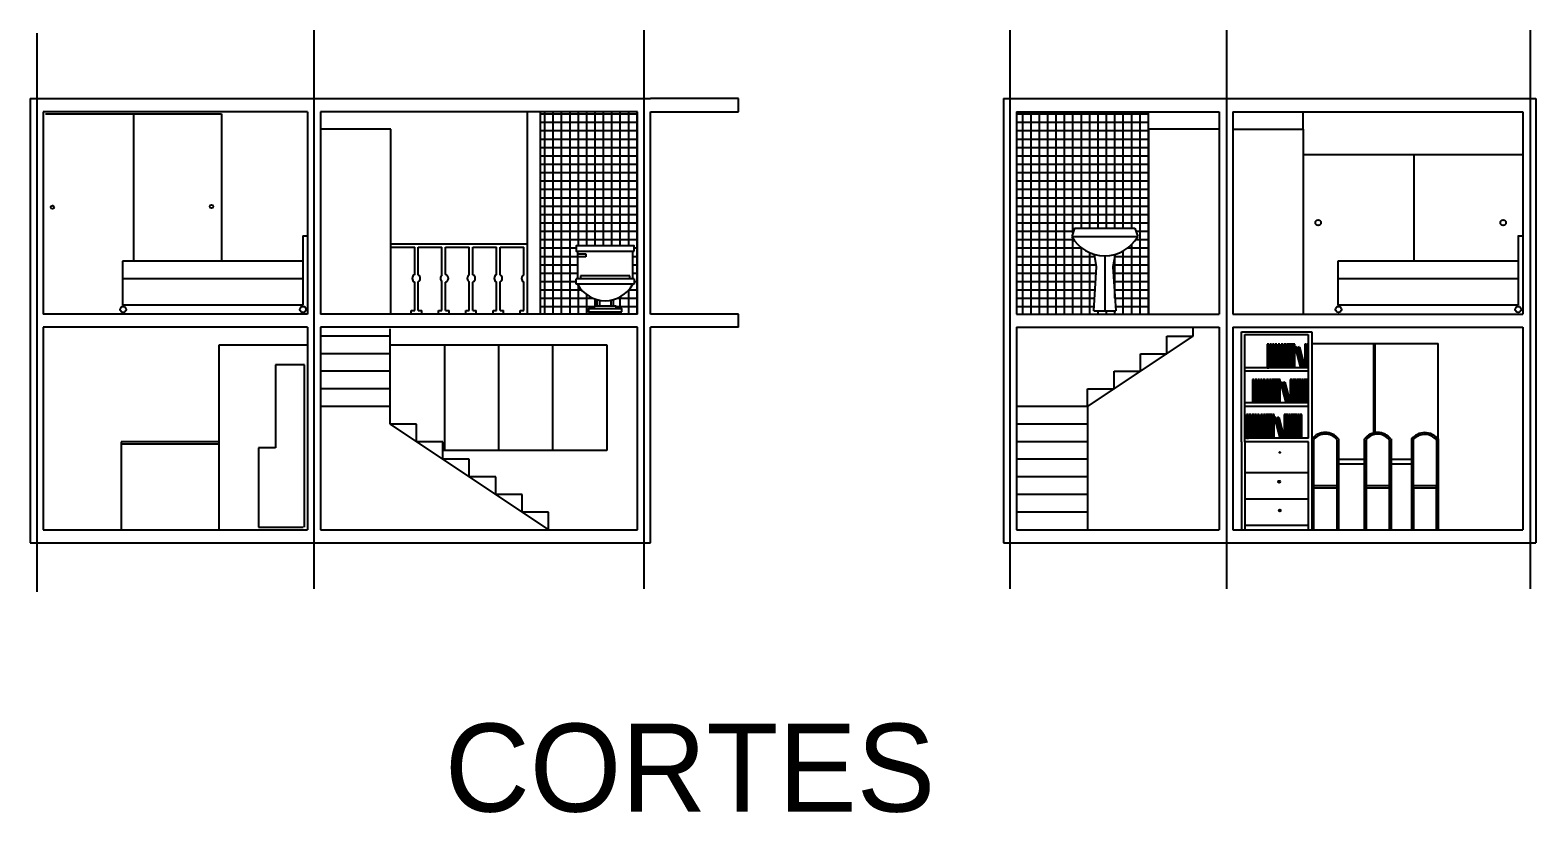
# Model space of a CAD drawing. Header units: millimetres. Extents: x -25 to 177, y -4701 to 789.
# Drawn here: x 74.45 to 91.56, y 375.44 to 384.33 of the extents above; entities that cross this region are included whole.
import ezdxf

# ---------------------------------------------------------------- set-up
doc = ezdxf.new("R2010")
doc.units = ezdxf.units.MM
doc.linetypes.add('LÍNEAS_OCULTAS', pattern=[9.525, 6.35, -3.175])
for name, color, linetype in [('cotas textos y ashurados', 246, 'Continuous'), ('ejes', 50, 'LÍNEAS_OCULTAS'), ('losa en corte', 211, 'Continuous'), ('puertas y mobiliario', 80, 'Continuous'), ('ventanas', 140, 'Continuous')]:
    doc.layers.add(name, color=color, linetype=linetype)

# ---------------------------------------------------------------- blocks, each defined once
blk = doc.blocks.new('Toilet - front')
for p, q in [((-10, 22), (-10, 12)), ((10, 12), (10, 22)), ((-10, 21), (-7, 21)), ((-7, 20), (-10, 20)), ((-7, 21), (-7, 20)), ((10.5, 12), (-10.5, 12)), ((-10.5, 10), (-10.5, 12)), ((9, 13), (-9, 13)), ((-9, 13), (-9, 12)), ((9, 12), (9, 13)), ((10.5, 12), (10.5, 10)), ((10.5, 10), (-10.5, 10)), ((4, 2), (-4, 2)), ((-4, 2), (-4, 1)), ((-3, 4.4065), (-3, 2)), ((-2, 2), (-2, 4.1658)), ((2, 4.1658), (2, 2)), ((3, 2), (3, 4.4065)), ((4, 1), (4, 2))]:
    blk.add_line(p, q)
for points in [[(10.5, 22), (10.5, 24), (-10.5, 24), (-10.5, 22)], [(6, 0), (6, 1), (-6, 1), (-6, 0)]]:
    blk.add_lwpolyline(points, close=True)
blk.add_arc((0, 15.3333), 11.3333, 208.0725, 331.9275)
blk = doc.blocks.new('Sink - Pedestal elevation')
for p, q in [((-11, 30), (-12, 27)), ((-11, 30), (11, 30)), ((11, 30), (12, 27)), ((-12, 27), (12, 27)), ((-3, 16), (-3.7523, 20.5139)), ((0, 20), (0, 0)), ((3.7527, 20.5157), (3, 16)), ((-4, 0), (-3, 16)), ((3, 16), (4, 0)), ((-4, 0), (4, 0))]:
    blk.add_line(p, q)
blk.add_arc((0, 33.7857), 13.7857, 209.4871, 330.5129)

msp = doc.modelspace()

# ---------------------------------------------------------------- hatches: boundary and pattern name
at = {"layer": 'cotas textos y ashurados'}
h = msp.add_hatch(dxfattribs=at)
h.set_pattern_fill('NET', color=256, scale=0.03, style=0)
h.paths.add_polyline_path([(81.347, 383.406), (80.247, 383.406), (80.247, 381.106), (81.347, 381.106)])
h.paths.add_polyline_path([(81.309, 381.883), (81.309, 381.82), (81.293, 381.82), (81.293, 381.508), (81.309, 381.508), (81.309, 381.445), (81.293, 381.445, -0.206081), (81.074, 381.27), (81.074, 381.195), (81.106, 381.195), (81.106, 381.164), (81.168, 381.164), (81.168, 381.133), (80.793, 381.133), (80.793, 381.164), (80.856, 381.164), (80.856, 381.195), (80.887, 381.195), (80.887, 381.27, -0.206081), (80.668, 381.445), (80.652, 381.445), (80.652, 381.508), (80.668, 381.508), (80.668, 381.82), (80.652, 381.82), (80.652, 381.883)], flags=16)
h = msp.add_hatch(dxfattribs=at)
h.set_pattern_fill('NET', color=256, scale=0.03, style=0)
h.paths.add_polyline_path([(87.156, 383.206), (87.156, 383.406), (85.656, 383.406), (85.656, 381.106), (87.156, 381.106)])
h.paths.add_polyline_path([(87, 382.081), (87.032, 381.987, -0.197611), (86.774, 381.785), (86.75, 381.644), (86.782, 381.144), (86.532, 381.144), (86.563, 381.644), (86.539, 381.785, -0.197613), (86.282, 381.987), (86.282, 381.987), (86.313, 382.081)], flags=16)
at = {"layer": 'puertas y mobiliario'}
h = msp.add_hatch(dxfattribs=at)
h.set_pattern_fill('NET', color=2, scale=0.03, style=0)
h.paths.add_polyline_path([(87.156, 383.206), (87.156, 383.406), (85.656, 383.406), (85.656, 381.106), (87.156, 381.106)])
h.paths.add_polyline_path([(87, 382.081), (87.032, 381.987, -0.197611), (86.774, 381.785), (86.75, 381.644), (86.782, 381.144), (86.532, 381.144), (86.563, 381.644), (86.539, 381.785, -0.197613), (86.282, 381.987), (86.282, 381.987), (86.313, 382.081)], flags=16)

# ---------------------------------------------------------------- linework, layer by layer
at = {"layer": 'ejes'}
for p, q in [((74.522, 384.299), (74.522, 377.671)), ((77.672, 384.333), (77.672, 377.671)), ((81.422, 384.333), (81.422, 377.654)), ((85.577, 384.333), (85.577, 377.654)), ((88.04, 384.333), (88.04, 377.654)), ((91.49, 384.333), (91.49, 377.654)), ((81.347, 383.556), (81.347, 383.558)), ((74.447, 383.406), (74.447, 383.406)), ((80.097, 381.866), (80.098, 381.866))]:
    msp.add_line(p, q, dxfattribs=at)
at = {"layer": 'ejes', "color": 2}
msp.add_line((87.156, 383.206), (87.156, 383.406), dxfattribs=at)
at = {"layer": 'losa en corte'}
for p, q in [((74.447, 383.556), (81.497, 383.556)), ((74.447, 383.556), (74.447, 378.506)), ((81.497, 383.556), (81.497, 383.558)), ((82.497, 383.556), (81.497, 383.556)), ((82.497, 383.406), (82.497, 383.556)), ((85.506, 383.556), (85.506, 378.506)), ((85.506, 383.556), (91.556, 383.556)), ((91.556, 383.556), (91.556, 378.506)), ((74.597, 383.406), (74.597, 381.106)), ((77.597, 383.406), (74.597, 383.406)), ((77.597, 383.406), (77.597, 381.106)), ((77.747, 383.406), (77.747, 381.106)), ((81.347, 383.406), (77.747, 383.406)), ((80.097, 381.106), (80.097, 383.406)), ((80.247, 381.106), (80.247, 383.406)), ((81.347, 381.106), (81.347, 383.406)), ((81.497, 383.406), (82.497, 383.406)), ((81.497, 381.106), (81.497, 383.406)), ((85.656, 383.406), (85.656, 381.106)), ((85.656, 383.406), (87.956, 383.406)), ((87.956, 383.406), (87.956, 381.106)), ((88.113, 383.406), (88.113, 381.106)), ((88.113, 383.406), (91.406, 383.406)), ((91.406, 383.406), (91.406, 381.106)), ((77.597, 381.106), (74.597, 381.106)), ((81.347, 381.106), (77.747, 381.106)), ((82.497, 381.106), (81.497, 381.106)), ((82.497, 380.956), (82.497, 381.106)), ((85.656, 381.106), (87.956, 381.106)), ((88.113, 381.106), (91.406, 381.106)), ((74.597, 380.956), (74.597, 378.656)), ((77.597, 380.956), (74.597, 380.956)), ((77.597, 380.956), (77.597, 378.656)), ((77.747, 380.956), (77.747, 378.656)), ((81.347, 380.956), (77.747, 380.956)), ((81.347, 378.656), (81.347, 380.956)), ((81.497, 378.506), (81.497, 380.956)), ((82.497, 380.956), (81.497, 380.956)), ((85.656, 380.956), (87.956, 380.956)), ((85.656, 380.956), (85.656, 378.656)), ((87.956, 380.956), (87.956, 378.656)), ((88.113, 380.956), (91.406, 380.956)), ((88.113, 380.956), (88.113, 378.656)), ((91.406, 380.956), (91.406, 378.656)), ((74.597, 378.656), (77.597, 378.656)), ((77.747, 378.656), (81.347, 378.656)), ((81.497, 378.656), (81.497, 378.656)), ((85.656, 378.656), (87.956, 378.656)), ((88.113, 378.656), (91.406, 378.656)), ((74.447, 378.506), (81.497, 378.506)), ((85.506, 378.506), (91.556, 378.506))]:
    msp.add_line(p, q, dxfattribs=at)
at = {"layer": 'puertas y mobiliario'}
for p, q in [((74.623, 383.381), (76.623, 383.381)), ((75.623, 383.381), (75.623, 381.706)), ((76.623, 383.381), (76.623, 381.706)), ((78.547, 383.206), (77.747, 383.206)), ((78.547, 381.106), (78.547, 383.206)), ((87.956, 383.206), (87.156, 383.206)), ((87.156, 383.206), (87.156, 381.106)), ((88.113, 383.206), (88.913, 383.206)), ((88.913, 383.206), (88.913, 381.106)), ((77.544, 381.996), (77.597, 381.996)), ((77.547, 381.996), (77.547, 381.206)), ((78.547, 381.106), (78.547, 381.906)), ((78.547, 381.906), (80.098, 381.906)), ((91.352, 381.996), (91.405, 381.996)), ((91.355, 381.996), (91.355, 381.206)), ((77.547, 381.706), (75.497, 381.706)), ((75.497, 381.706), (75.497, 381.206)), ((78.547, 381.866), (78.817, 381.866)), ((78.817, 381.554), (78.817, 381.866)), ((78.817, 381.554), (78.817, 381.866)), ((78.857, 381.866), (79.127, 381.866)), ((78.857, 381.552), (78.857, 381.866)), ((79.127, 381.549), (79.127, 381.866)), ((79.167, 381.866), (79.437, 381.866)), ((79.167, 381.556), (79.167, 381.866)), ((79.437, 381.552), (79.437, 381.866)), ((79.477, 381.866), (79.747, 381.866)), ((79.477, 381.554), (79.477, 381.866)), ((79.747, 381.554), (79.747, 381.866)), ((79.747, 381.554), (79.747, 381.866)), ((79.787, 381.866), (80.057, 381.866)), ((79.787, 381.552), (79.787, 381.866)), ((80.057, 381.554), (80.057, 381.866)), ((91.355, 381.706), (89.305, 381.706)), ((89.305, 381.706), (89.305, 381.206)), ((77.547, 381.506), (75.497, 381.506)), ((78.817, 381.146), (78.817, 381.47)), ((78.817, 381.146), (78.817, 381.47)), ((78.857, 381.146), (78.857, 381.472)), ((79.127, 381.146), (79.127, 381.475)), ((79.167, 381.146), (79.167, 381.468)), ((79.437, 381.146), (79.437, 381.472)), ((79.477, 381.146), (79.477, 381.47)), ((79.747, 381.146), (79.747, 381.47)), ((79.747, 381.146), (79.747, 381.47)), ((79.787, 381.146), (79.787, 381.472)), ((80.057, 381.146), (80.057, 381.47)), ((91.355, 381.506), (89.305, 381.506)), ((77.547, 381.206), (75.497, 381.206)), ((91.355, 381.206), (89.305, 381.206)), ((78.777, 381.106), (78.777, 381.146)), ((78.777, 381.146), (78.817, 381.146)), ((78.857, 381.146), (78.897, 381.146)), ((78.897, 381.106), (78.897, 381.146)), ((79.087, 381.106), (79.087, 381.146)), ((79.087, 381.146), (79.127, 381.146)), ((79.167, 381.146), (79.207, 381.146)), ((79.207, 381.106), (79.207, 381.146)), ((79.397, 381.106), (79.397, 381.146)), ((79.397, 381.146), (79.437, 381.146)), ((79.477, 381.146), (79.517, 381.146)), ((79.517, 381.106), (79.517, 381.146)), ((79.707, 381.106), (79.707, 381.146)), ((79.707, 381.146), (79.747, 381.146)), ((79.787, 381.146), (79.827, 381.146)), ((79.827, 381.106), (79.827, 381.146)), ((80.017, 381.106), (80.017, 381.146)), ((80.017, 381.146), (80.057, 381.146)), ((78.537, 380.856), (77.741, 380.856)), ((78.537, 380.056), (78.537, 380.937)), ((86.463, 380.056), (87.663, 380.856)), ((87.363, 380.656), (87.363, 380.856)), ((87.363, 380.856), (87.663, 380.856)), ((87.663, 380.856), (87.663, 380.956)), ((88.21, 379.656), (88.21, 380.903)), ((88.21, 380.903), (89.009, 380.903)), ((88.25, 380.873), (88.969, 380.873)), ((88.25, 379.656), (88.25, 380.873)), ((88.969, 380.873), (88.969, 380.765)), ((89.009, 380.903), (89.009, 380.765)), ((76.597, 378.656), (76.597, 380.756)), ((76.597, 380.756), (77.597, 380.756)), ((88.502, 380.765), (88.502, 380.515)), ((88.522, 380.765), (88.502, 380.765)), ((88.502, 380.755), (88.502, 380.505)), ((88.502, 380.745), (88.502, 380.495)), ((88.522, 380.515), (88.522, 380.765)), ((88.522, 380.505), (88.522, 380.755)), ((88.522, 380.495), (88.522, 380.745)), ((88.552, 380.765), (88.532, 380.765)), ((88.532, 380.765), (88.532, 380.515)), ((88.532, 380.755), (88.532, 380.505)), ((88.532, 380.745), (88.532, 380.495)), ((88.552, 380.515), (88.552, 380.765)), ((88.552, 380.505), (88.552, 380.755)), ((88.552, 380.495), (88.552, 380.745)), ((88.563, 380.765), (88.563, 380.515)), ((88.583, 380.765), (88.563, 380.765)), ((88.563, 380.755), (88.563, 380.505)), ((88.563, 380.745), (88.563, 380.495)), ((88.583, 380.515), (88.583, 380.765)), ((88.583, 380.505), (88.583, 380.755)), ((88.583, 380.495), (88.583, 380.745)), ((88.613, 380.765), (88.593, 380.765)), ((88.593, 380.765), (88.593, 380.515)), ((88.593, 380.755), (88.593, 380.505)), ((88.593, 380.745), (88.593, 380.495)), ((88.613, 380.515), (88.613, 380.765)), ((88.613, 380.505), (88.613, 380.755)), ((88.613, 380.495), (88.613, 380.745)), ((88.626, 380.765), (88.626, 380.515)), ((88.646, 380.765), (88.626, 380.765)), ((88.626, 380.755), (88.626, 380.505)), ((88.626, 380.745), (88.626, 380.495)), ((88.646, 380.515), (88.646, 380.765)), ((88.646, 380.505), (88.646, 380.755)), ((88.646, 380.495), (88.646, 380.745)), ((88.683, 380.765), (88.663, 380.765)), ((88.663, 380.765), (88.663, 380.515)), ((88.663, 380.755), (88.663, 380.505)), ((88.663, 380.745), (88.663, 380.495)), ((88.683, 380.515), (88.683, 380.765)), ((88.683, 380.505), (88.683, 380.755)), ((88.683, 380.495), (88.683, 380.745)), ((88.695, 380.765), (88.695, 380.515)), ((88.715, 380.765), (88.695, 380.765)), ((88.695, 380.755), (88.695, 380.505)), ((88.695, 380.745), (88.695, 380.495)), ((88.715, 380.515), (88.715, 380.765)), ((88.715, 380.505), (88.715, 380.755)), ((88.715, 380.495), (88.715, 380.745)), ((88.741, 380.765), (88.721, 380.765)), ((88.721, 380.765), (88.721, 380.515)), ((88.721, 380.755), (88.721, 380.505)), ((88.721, 380.745), (88.721, 380.495)), ((88.741, 380.515), (88.741, 380.765)), ((88.741, 380.505), (88.741, 380.755)), ((88.741, 380.495), (88.741, 380.745)), ((88.746, 380.765), (88.746, 380.515)), ((88.766, 380.765), (88.746, 380.765)), ((88.746, 380.755), (88.746, 380.505)), ((88.746, 380.745), (88.746, 380.495)), ((88.766, 380.515), (88.766, 380.765)), ((88.766, 380.505), (88.766, 380.755)), ((88.766, 380.495), (88.766, 380.745)), ((88.79, 380.765), (88.77, 380.765)), ((88.77, 380.765), (88.77, 380.515)), ((88.77, 380.755), (88.77, 380.505)), ((88.77, 380.745), (88.77, 380.495)), ((88.79, 380.515), (88.79, 380.765)), ((88.79, 380.505), (88.79, 380.755)), ((88.79, 380.495), (88.79, 380.745)), ((88.796, 380.765), (88.796, 380.515)), ((88.816, 380.765), (88.796, 380.765)), ((88.796, 380.755), (88.796, 380.505)), ((88.796, 380.745), (88.796, 380.495)), ((88.816, 380.515), (88.816, 380.765)), ((88.816, 380.505), (88.816, 380.755)), ((88.816, 380.495), (88.816, 380.745)), ((88.82, 380.728), (88.88, 380.496)), ((88.84, 380.733), (88.822, 380.728)), ((88.84, 380.733), (88.9, 380.501)), ((88.852, 380.728), (88.912, 380.496)), ((88.871, 380.733), (88.853, 380.728)), ((88.871, 380.733), (88.931, 380.501)), ((88.951, 380.765), (88.931, 380.765)), ((88.931, 380.765), (88.931, 380.515)), ((88.931, 380.755), (88.931, 380.505)), ((88.931, 380.745), (88.931, 380.495)), ((88.951, 380.515), (88.951, 380.765)), ((88.951, 380.505), (88.951, 380.755)), ((88.951, 380.495), (88.951, 380.745)), ((88.957, 380.765), (88.957, 380.515)), ((88.977, 380.765), (88.957, 380.765)), ((88.957, 380.755), (88.957, 380.505)), ((88.957, 380.745), (88.957, 380.495)), ((88.973, 379.696), (88.973, 380.772)), ((89.013, 379.688), (89.013, 380.772)), ((89.013, 380.772), (90.445, 380.772)), ((89.713, 379.755), (89.713, 380.772)), ((89.713, 379.755), (89.713, 380.772)), ((89.728, 379.758), (89.728, 380.772)), ((90.445, 379.688), (90.445, 380.772)), ((77.564, 380.53), (77.236, 380.53)), ((77.236, 380.53), (77.236, 379.587)), ((77.564, 378.684), (77.564, 380.53)), ((78.537, 380.656), (77.741, 380.656)), ((87.063, 380.456), (87.063, 380.656)), ((87.063, 380.656), (87.363, 380.656)), ((78.537, 380.456), (77.741, 380.456)), ((86.763, 380.256), (86.763, 380.456)), ((86.763, 380.456), (87.063, 380.456)), ((88.973, 380.496), (88.25, 380.496)), ((88.973, 380.456), (88.25, 380.456)), ((88.356, 380.364), (88.336, 380.364)), ((88.336, 380.364), (88.336, 380.114)), ((88.336, 380.354), (88.336, 380.104)), ((88.336, 380.344), (88.336, 380.096)), ((88.356, 380.114), (88.356, 380.364)), ((88.356, 380.104), (88.356, 380.354)), ((88.356, 380.096), (88.356, 380.344)), ((88.365, 380.364), (88.365, 380.114)), ((88.385, 380.364), (88.365, 380.364)), ((88.365, 380.354), (88.365, 380.104)), ((88.365, 380.344), (88.365, 380.096)), ((88.385, 380.114), (88.385, 380.364)), ((88.385, 380.104), (88.385, 380.354)), ((88.385, 380.096), (88.385, 380.344)), ((88.417, 380.364), (88.397, 380.364)), ((88.397, 380.364), (88.397, 380.114)), ((88.397, 380.354), (88.397, 380.104)), ((88.397, 380.344), (88.397, 380.096)), ((88.417, 380.114), (88.417, 380.364)), ((88.417, 380.104), (88.417, 380.354)), ((88.417, 380.096), (88.417, 380.344)), ((88.427, 380.364), (88.427, 380.114)), ((88.447, 380.364), (88.427, 380.364)), ((88.427, 380.354), (88.427, 380.104)), ((88.427, 380.344), (88.427, 380.096)), ((88.447, 380.114), (88.447, 380.364)), ((88.447, 380.104), (88.447, 380.354)), ((88.447, 380.096), (88.447, 380.344)), ((88.479, 380.364), (88.459, 380.364)), ((88.459, 380.364), (88.459, 380.114)), ((88.459, 380.354), (88.459, 380.104)), ((88.459, 380.344), (88.459, 380.096)), ((88.479, 380.114), (88.479, 380.364)), ((88.479, 380.104), (88.479, 380.354)), ((88.479, 380.096), (88.479, 380.344)), ((88.496, 380.364), (88.496, 380.114)), ((88.516, 380.364), (88.496, 380.364)), ((88.496, 380.354), (88.496, 380.104)), ((88.496, 380.344), (88.496, 380.096)), ((88.502, 380.495), (88.522, 380.495)), ((88.516, 380.114), (88.516, 380.364)), ((88.516, 380.104), (88.516, 380.354)), ((88.516, 380.096), (88.516, 380.344)), ((88.548, 380.364), (88.528, 380.364)), ((88.528, 380.364), (88.528, 380.114)), ((88.528, 380.354), (88.528, 380.104)), ((88.528, 380.344), (88.528, 380.096)), ((88.548, 380.114), (88.548, 380.364)), ((88.548, 380.104), (88.548, 380.354)), ((88.548, 380.096), (88.548, 380.344)), ((88.554, 380.364), (88.554, 380.114)), ((88.574, 380.364), (88.554, 380.364)), ((88.554, 380.354), (88.554, 380.104)), ((88.554, 380.344), (88.554, 380.096)), ((88.574, 380.114), (88.574, 380.364)), ((88.574, 380.104), (88.574, 380.354)), ((88.574, 380.096), (88.574, 380.344)), ((88.599, 380.364), (88.579, 380.364)), ((88.579, 380.364), (88.579, 380.114)), ((88.579, 380.354), (88.579, 380.104)), ((88.579, 380.344), (88.579, 380.096)), ((88.599, 380.114), (88.599, 380.364)), ((88.599, 380.104), (88.599, 380.354)), ((88.599, 380.096), (88.599, 380.344)), ((88.603, 380.364), (88.603, 380.114)), ((88.623, 380.364), (88.603, 380.364)), ((88.603, 380.354), (88.603, 380.104)), ((88.603, 380.344), (88.603, 380.096)), ((88.623, 380.114), (88.623, 380.364)), ((88.623, 380.104), (88.623, 380.354)), ((88.623, 380.096), (88.623, 380.344)), ((88.649, 380.364), (88.629, 380.364)), ((88.629, 380.364), (88.629, 380.114)), ((88.629, 380.354), (88.629, 380.104)), ((88.629, 380.344), (88.629, 380.096)), ((88.649, 380.114), (88.649, 380.364)), ((88.649, 380.104), (88.649, 380.354)), ((88.649, 380.096), (88.649, 380.344)), ((88.654, 380.327), (88.713, 380.096)), ((88.673, 380.332), (88.655, 380.327)), ((88.673, 380.332), (88.733, 380.1)), ((88.685, 380.327), (88.745, 380.096)), ((88.705, 380.332), (88.687, 380.327)), ((88.705, 380.332), (88.765, 380.1)), ((88.764, 380.364), (88.764, 380.114)), ((88.784, 380.364), (88.764, 380.364)), ((88.764, 380.354), (88.764, 380.104)), ((88.764, 380.344), (88.764, 380.096)), ((88.784, 380.114), (88.784, 380.364)), ((88.784, 380.104), (88.784, 380.354)), ((88.784, 380.096), (88.784, 380.344)), ((88.81, 380.364), (88.79, 380.364)), ((88.79, 380.364), (88.79, 380.114)), ((88.79, 380.354), (88.79, 380.104)), ((88.79, 380.344), (88.79, 380.096)), ((88.81, 380.114), (88.81, 380.364)), ((88.81, 380.104), (88.81, 380.354)), ((88.81, 380.096), (88.81, 380.344)), ((88.814, 380.364), (88.814, 380.114)), ((88.834, 380.364), (88.814, 380.364)), ((88.814, 380.354), (88.814, 380.104)), ((88.814, 380.344), (88.814, 380.096)), ((88.834, 380.114), (88.834, 380.364)), ((88.834, 380.104), (88.834, 380.354)), ((88.834, 380.096), (88.834, 380.344)), ((88.861, 380.364), (88.841, 380.364)), ((88.841, 380.364), (88.841, 380.114)), ((88.841, 380.354), (88.841, 380.104)), ((88.841, 380.344), (88.841, 380.096)), ((88.861, 380.114), (88.861, 380.364)), ((88.861, 380.104), (88.861, 380.354)), ((88.861, 380.096), (88.861, 380.344)), ((88.867, 380.364), (88.867, 380.114)), ((88.887, 380.364), (88.867, 380.364)), ((88.867, 380.354), (88.867, 380.104)), ((88.867, 380.344), (88.867, 380.096)), ((88.887, 380.114), (88.887, 380.364)), ((88.887, 380.104), (88.887, 380.354)), ((88.887, 380.096), (88.887, 380.344)), ((88.912, 380.364), (88.892, 380.364)), ((88.892, 380.364), (88.892, 380.114)), ((88.892, 380.354), (88.892, 380.104)), ((88.892, 380.344), (88.892, 380.096)), ((88.912, 380.114), (88.912, 380.364)), ((88.912, 380.104), (88.912, 380.354)), ((88.912, 380.096), (88.912, 380.344)), ((88.918, 380.364), (88.918, 380.114)), ((88.938, 380.364), (88.918, 380.364)), ((88.918, 380.354), (88.918, 380.104)), ((88.918, 380.344), (88.918, 380.096)), ((88.938, 380.114), (88.938, 380.364)), ((88.938, 380.104), (88.938, 380.354)), ((88.938, 380.096), (88.938, 380.344)), ((88.963, 380.364), (88.943, 380.364)), ((88.943, 380.364), (88.943, 380.114)), ((88.943, 380.354), (88.943, 380.104)), ((88.943, 380.344), (88.943, 380.096)), ((88.963, 380.114), (88.963, 380.364)), ((88.963, 380.104), (88.963, 380.354)), ((88.963, 380.096), (88.963, 380.344)), ((78.537, 380.256), (77.741, 380.256)), ((86.463, 380.056), (86.463, 380.256)), ((86.463, 380.256), (86.763, 380.256)), ((78.537, 380.056), (77.741, 380.056)), ((78.537, 379.856), (78.537, 380.056)), ((86.463, 380.056), (85.667, 380.056)), ((86.463, 380.056), (86.463, 378.656)), ((88.973, 380.096), (88.25, 380.096)), ((88.973, 380.056), (88.25, 380.056)), ((78.837, 379.856), (78.537, 379.856)), ((78.537, 379.856), (80.337, 378.656)), ((78.837, 379.656), (78.837, 379.856)), ((86.463, 379.856), (85.667, 379.856)), ((88.289, 379.965), (88.269, 379.965)), ((88.269, 379.965), (88.269, 379.715)), ((88.269, 379.955), (88.269, 379.705)), ((88.269, 379.945), (88.269, 379.695)), ((88.289, 379.715), (88.289, 379.965)), ((88.289, 379.705), (88.289, 379.955)), ((88.289, 379.695), (88.289, 379.945)), ((88.318, 379.965), (88.298, 379.965)), ((88.298, 379.965), (88.298, 379.715)), ((88.298, 379.955), (88.298, 379.705)), ((88.298, 379.945), (88.298, 379.695)), ((88.318, 379.715), (88.318, 379.965)), ((88.318, 379.705), (88.318, 379.955)), ((88.318, 379.695), (88.318, 379.945)), ((88.33, 379.965), (88.33, 379.715)), ((88.35, 379.965), (88.33, 379.965)), ((88.33, 379.955), (88.33, 379.705)), ((88.33, 379.945), (88.33, 379.695)), ((88.35, 379.715), (88.35, 379.965)), ((88.35, 379.705), (88.35, 379.955)), ((88.35, 379.695), (88.35, 379.945)), ((88.38, 379.965), (88.36, 379.965)), ((88.36, 379.965), (88.36, 379.715)), ((88.36, 379.955), (88.36, 379.705)), ((88.36, 379.945), (88.36, 379.695)), ((88.38, 379.715), (88.38, 379.965)), ((88.38, 379.705), (88.38, 379.955)), ((88.38, 379.695), (88.38, 379.945)), ((88.392, 379.965), (88.392, 379.715)), ((88.412, 379.965), (88.392, 379.965)), ((88.392, 379.955), (88.392, 379.705)), ((88.392, 379.945), (88.392, 379.695)), ((88.412, 379.715), (88.412, 379.965)), ((88.412, 379.705), (88.412, 379.955)), ((88.412, 379.695), (88.412, 379.945)), ((88.449, 379.965), (88.429, 379.965)), ((88.429, 379.965), (88.429, 379.715)), ((88.429, 379.955), (88.429, 379.705)), ((88.429, 379.945), (88.429, 379.695)), ((88.449, 379.715), (88.449, 379.965)), ((88.449, 379.705), (88.449, 379.955)), ((88.449, 379.695), (88.449, 379.945)), ((88.461, 379.965), (88.461, 379.715)), ((88.481, 379.965), (88.461, 379.965)), ((88.461, 379.955), (88.461, 379.705)), ((88.461, 379.945), (88.461, 379.695)), ((88.481, 379.715), (88.481, 379.965)), ((88.481, 379.705), (88.481, 379.955)), ((88.481, 379.695), (88.481, 379.945)), ((88.507, 379.965), (88.487, 379.965)), ((88.487, 379.965), (88.487, 379.715)), ((88.487, 379.955), (88.487, 379.705)), ((88.487, 379.945), (88.487, 379.695)), ((88.507, 379.715), (88.507, 379.965)), ((88.507, 379.705), (88.507, 379.955)), ((88.507, 379.695), (88.507, 379.945)), ((88.512, 379.965), (88.512, 379.715)), ((88.532, 379.965), (88.512, 379.965)), ((88.512, 379.955), (88.512, 379.705)), ((88.512, 379.945), (88.512, 379.695)), ((88.532, 379.715), (88.532, 379.965)), ((88.532, 379.705), (88.532, 379.955)), ((88.532, 379.695), (88.532, 379.945)), ((88.556, 379.965), (88.536, 379.965)), ((88.536, 379.965), (88.536, 379.715)), ((88.536, 379.955), (88.536, 379.705)), ((88.536, 379.945), (88.536, 379.695)), ((88.556, 379.715), (88.556, 379.965)), ((88.556, 379.705), (88.556, 379.955)), ((88.556, 379.695), (88.556, 379.945)), ((88.562, 379.965), (88.562, 379.715)), ((88.582, 379.965), (88.562, 379.965)), ((88.562, 379.955), (88.562, 379.705)), ((88.562, 379.945), (88.562, 379.695)), ((88.582, 379.715), (88.582, 379.965)), ((88.582, 379.705), (88.582, 379.955)), ((88.582, 379.695), (88.582, 379.945)), ((88.586, 379.928), (88.646, 379.696)), ((88.606, 379.933), (88.588, 379.928)), ((88.606, 379.933), (88.666, 379.701)), ((88.618, 379.928), (88.678, 379.696)), ((88.637, 379.933), (88.619, 379.928)), ((88.637, 379.933), (88.697, 379.701)), ((88.717, 379.965), (88.697, 379.965)), ((88.697, 379.965), (88.697, 379.715)), ((88.697, 379.955), (88.697, 379.705)), ((88.697, 379.945), (88.697, 379.695)), ((88.717, 379.715), (88.717, 379.965)), ((88.717, 379.705), (88.717, 379.955)), ((88.717, 379.695), (88.717, 379.945)), ((88.723, 379.965), (88.723, 379.715)), ((88.743, 379.965), (88.723, 379.965)), ((88.723, 379.955), (88.723, 379.705)), ((88.723, 379.945), (88.723, 379.695)), ((88.743, 379.715), (88.743, 379.965)), ((88.743, 379.705), (88.743, 379.955)), ((88.743, 379.695), (88.743, 379.945)), ((88.767, 379.965), (88.747, 379.965)), ((88.747, 379.965), (88.747, 379.715)), ((88.747, 379.955), (88.747, 379.705)), ((88.747, 379.945), (88.747, 379.695)), ((88.767, 379.715), (88.767, 379.965)), ((88.767, 379.705), (88.767, 379.955)), ((88.767, 379.695), (88.767, 379.945)), ((88.774, 379.965), (88.774, 379.715)), ((88.794, 379.965), (88.774, 379.965)), ((88.774, 379.955), (88.774, 379.705)), ((88.774, 379.945), (88.774, 379.695)), ((88.794, 379.715), (88.794, 379.965)), ((88.794, 379.705), (88.794, 379.955)), ((88.794, 379.695), (88.794, 379.945)), ((88.819, 379.965), (88.799, 379.965)), ((88.799, 379.965), (88.799, 379.715)), ((88.799, 379.955), (88.799, 379.705)), ((88.799, 379.945), (88.799, 379.695)), ((88.819, 379.715), (88.819, 379.965)), ((88.819, 379.705), (88.819, 379.955)), ((88.819, 379.695), (88.819, 379.945)), ((88.825, 379.965), (88.825, 379.715)), ((88.845, 379.965), (88.825, 379.965)), ((88.825, 379.955), (88.825, 379.705)), ((88.825, 379.945), (88.825, 379.695)), ((88.845, 379.715), (88.845, 379.965)), ((88.845, 379.705), (88.845, 379.955)), ((88.845, 379.695), (88.845, 379.945)), ((88.87, 379.965), (88.85, 379.965)), ((88.85, 379.965), (88.85, 379.715)), ((88.85, 379.955), (88.85, 379.705)), ((88.85, 379.945), (88.85, 379.695)), ((88.87, 379.715), (88.87, 379.965)), ((88.87, 379.705), (88.87, 379.955)), ((88.87, 379.695), (88.87, 379.945)), ((88.876, 379.965), (88.876, 379.715)), ((88.896, 379.965), (88.876, 379.965)), ((88.876, 379.955), (88.876, 379.705)), ((88.876, 379.945), (88.876, 379.695)), ((88.896, 379.715), (88.896, 379.965)), ((88.896, 379.705), (88.896, 379.955)), ((88.896, 379.695), (88.896, 379.945)), ((76.597, 379.656), (75.48, 379.656)), ((75.48, 379.656), (75.48, 378.656)), ((76.597, 378.656), (76.597, 379.656)), ((79.137, 379.656), (78.837, 379.656)), ((79.137, 379.456), (79.137, 379.656)), ((86.463, 379.656), (85.667, 379.656)), ((88.21, 379.656), (88.21, 378.656)), ((88.973, 379.696), (88.25, 379.696)), ((88.973, 379.656), (88.25, 379.656)), ((88.25, 379.656), (88.25, 378.656)), ((88.269, 379.695), (88.289, 379.695)), ((88.973, 378.656), (88.973, 379.656)), ((89.013, 378.656), (89.013, 379.688)), ((89.013, 378.656), (89.013, 379.656)), ((89.033, 378.656), (89.033, 379.681)), ((89.293, 379.681), (89.293, 378.656)), ((89.313, 379.688), (89.313, 378.656)), ((89.61, 378.656), (89.61, 379.688)), ((89.63, 378.656), (89.63, 379.682)), ((89.89, 379.678), (89.89, 378.656)), ((89.91, 379.688), (89.91, 378.656)), ((90.145, 378.656), (90.145, 379.688)), ((90.165, 379.126), (90.165, 379.688)), ((90.425, 379.688), (90.425, 378.656)), ((90.445, 379.688), (90.445, 378.656)), ((76.597, 379.626), (75.48, 379.626)), ((77.113, 379.587), (77.044, 379.587)), ((77.044, 379.587), (77.044, 378.684)), ((77.236, 379.587), (77.113, 379.587)), ((77.113, 379.587), (77.113, 379.587)), ((79.437, 379.456), (79.137, 379.456)), ((79.437, 379.256), (79.437, 379.456)), ((86.463, 379.456), (85.667, 379.456)), ((88.25, 379.306), (88.973, 379.306)), ((89.013, 378.656), (89.013, 379.456)), ((89.033, 378.656), (89.033, 379.456)), ((89.313, 379.456), (89.61, 379.456)), ((89.313, 379.406), (89.61, 379.406)), ((89.91, 379.456), (90.145, 379.456)), ((89.91, 379.406), (90.145, 379.406)), ((76.597, 378.656), (76.597, 379.256)), ((79.737, 379.256), (79.437, 379.256)), ((79.737, 379.056), (79.737, 379.256)), ((86.463, 379.256), (85.667, 379.256)), ((89.293, 379.156), (89.033, 379.156)), ((89.89, 379.156), (89.63, 379.156)), ((90.425, 379.156), (90.165, 379.156)), ((90.425, 378.656), (90.425, 379.156)), ((90.445, 378.656), (90.445, 379.156)), ((80.037, 379.056), (79.737, 379.056)), ((80.037, 378.856), (80.037, 379.056)), ((86.463, 379.056), (85.667, 379.056)), ((88.25, 379.006), (88.973, 379.006)), ((89.293, 379.126), (89.033, 379.126)), ((89.89, 379.126), (89.63, 379.126)), ((90.425, 379.126), (90.165, 379.126)), ((90.165, 379.126), (90.165, 378.656)), ((80.337, 378.856), (80.037, 378.856)), ((80.337, 378.656), (80.337, 378.856)), ((86.463, 378.856), (85.667, 378.856)), ((77.044, 378.684), (77.551, 378.684)), ((88.25, 378.706), (88.973, 378.706))]:
    msp.add_line(p, q, dxfattribs=at)
at = {"layer": 'puertas y mobiliario', "color": 3}
for p, q in [((88.913, 383.206), (88.913, 383.406)), ((88.908, 382.919), (91.406, 382.919)), ((90.172, 381.706), (90.172, 382.919))]:
    msp.add_line(p, q, dxfattribs=at)
at = {"layer": 'puertas y mobiliario'}
for centre, radius in [((74.701, 382.32), 0.0193), ((76.508, 382.329), 0.0193), ((75.505, 381.16), 0.034), ((77.547, 381.16), 0.034), ((89.313, 381.16), 0.034), ((91.355, 381.16), 0.034), ((88.646, 379.534), 0.00595), ((88.64, 379.201), 0.0119), ((88.646, 378.873), 0.0119)]:
    msp.add_circle(centre, radius, dxfattribs=at)
at = {"layer": 'puertas y mobiliario', "color": 3}
for centre in [(89.082, 382.145), (91.184, 382.145)]:
    msp.add_circle(centre, 0.0316, dxfattribs=at)
at = {"layer": 'puertas y mobiliario'}
for centre, radius, start, end in [((78.834, 381.512), 0.0456, 112.3006, 247.6994), ((78.834, 381.512), 0.0456, 299.849, 60.151), ((79.154, 381.512), 0.0456, 126.0036, 233.9964), ((79.154, 381.512), 0.0456, 286.8187, 73.1813), ((79.46, 381.512), 0.0456, 119.7299, 240.2701), ((79.46, 381.512), 0.0456, 292.4123, 67.5877), ((79.766, 381.512), 0.0456, 113.8277, 246.1723), ((79.766, 381.512), 0.0456, 298.2418, 61.7582), ((80.076, 381.512), 0.0456, 114.3415, 245.6585), ((89.163, 379.572), 0.19, 37.7538, 142.2462), ((89.163, 379.572), 0.17, 40.0059, 139.9941), ((89.758, 379.571), 0.19, 37.7538, 142.2462), ((89.758, 379.571), 0.17, 39.0264, 139.0342), ((90.293, 379.569), 0.19, 37.7538, 142.2462), ((90.293, 379.569), 0.17, 37.7538, 138.9707)]:
    msp.add_arc(centre, radius, start, end, dxfattribs=at)
at = {"layer": 'ventanas'}
for p, q in [((78.537, 380.756), (80.999, 380.756)), ((79.154, 380.756), (79.154, 379.556)), ((79.769, 380.756), (79.769, 379.556)), ((80.384, 380.756), (80.384, 379.556)), ((80.999, 380.756), (80.999, 379.556)), ((80.999, 379.556), (79.137, 379.556))]:
    msp.add_line(p, q, dxfattribs=at)

# ---------------------------------------------------------------- block references
at = {"layer": 'puertas y mobiliario', "xscale": 0.03125, "yscale": 0.03125, "zscale": 0.03125}
for name, p in [('Sink - Pedestal elevation', (86.657, 381.144)), ('Toilet - front', (80.981, 381.133))]:
    msp.add_blockref(name, p, dxfattribs=at)

# ---------------------------------------------------------------- texts
at = {"layer": 'puertas y mobiliario', "color": 0}
msp.add_text('CORTES', height=1, dxfattribs=at).set_placement((79.159, 375.452))

doc.saveas('drawing.dxf')
